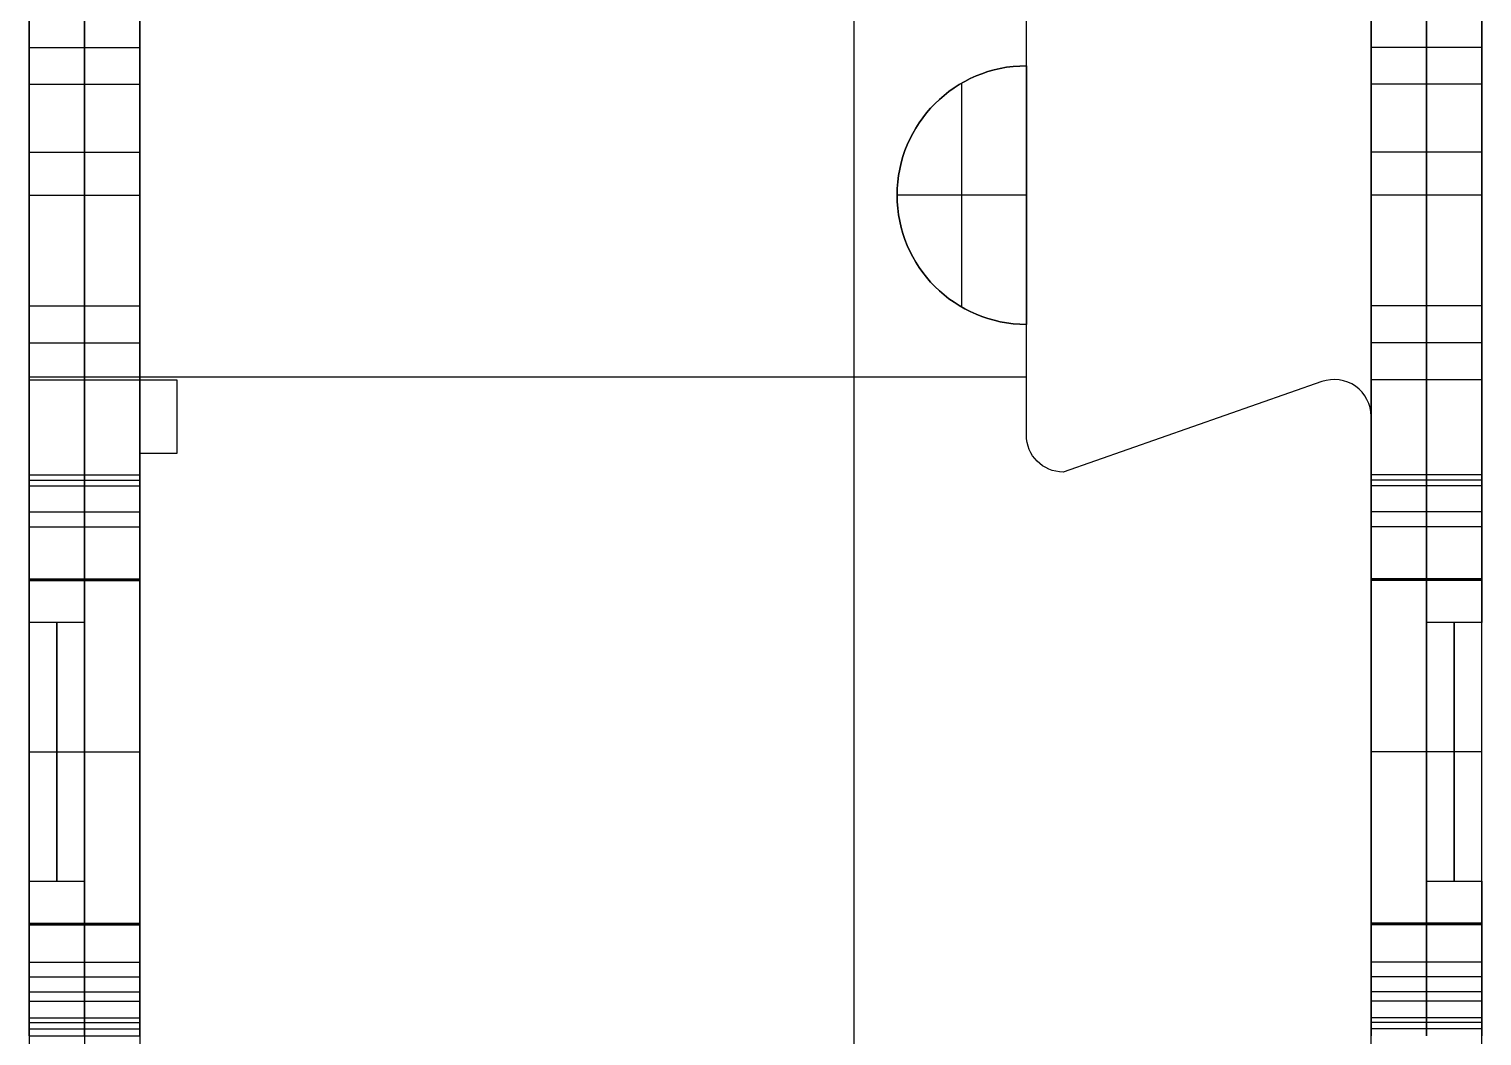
# Model space of a CAD drawing. Extents: x 6886 to 7154, y -44440 to -39703.
# Drawn here: x 6886.5 to 7122.5, y -44112.6 to -43949 of the extents above; entities that cross this region are included whole.
import ezdxf

# ---------------------------------------------------------------- set-up
doc = ezdxf.new("R2010")
doc.units = 0
doc.layers.add('ENDS', color=40, linetype='CONTINUOUS')

# ---------------------------------------------------------------- blocks, each defined once
blk = doc.blocks.new('SKYLARK200_END-S-1')
at = {"layer": 'ENDS'}
for p, q in [((-134, 867.99, 264), (-134, 18.01, 264)), ((-134, 867.99, 282), (-134, 18.01, 282)), ((-50, 286, 141), (-50, 868, 141)), ((-32, 286, 141), (-32, 868, 141)), ((-250, 812, 141), (-250, 24, 141)), ((-268, 791.02, 141), (-268, 24, 141)), ((-268, 400.95), (-268, 540.15)), ((-259, 400.95), (-259, 540.15)), ((-250, 400.95), (-250, 540.15)), ((-50, 400.95, 0), (-50, 540.15, 0)), ((-41, 400.95, 0), (-41, 540.15, 0)), ((-32, 400.95, 0), (-32, 540.15, 0)), ((-106, 424.55, 264), (-106, 502.55, 264)), ((-106, 484.55, 282), (-106, 502.55, 282)), ((-106, 484.55, 273), (-106, 502.55, 273)), ((-268, 493.56, 282), (-268, 433.56, 282)), ((-268, 493.56, 264), (-268, 433.56, 264)), ((-268, 493.56, 273), (-268, 433.56, 273)), ((-268, 493.55, 258), (-268, 481.55, 258)), ((-259, 493.55, 258), (-259, 481.55, 258)), ((-250, 493.55, 258), (-250, 481.55, 258)), ((-50, 493.55, 258), (-50, 481.55, 258)), ((-41, 493.55, 258), (-41, 481.55, 258)), ((-32, 493.55, 258), (-32, 481.55, 258)), ((-268, 487.55, 258), (-250, 487.55, 258)), ((-32, 487.55, 258), (-50, 487.55, 258)), ((-106, 484.55, 273), (-106, 484.55, 282)), ((-106, 484.55, 273), (-106, 442.55, 273)), ((-268, 481.55, 258), (-250, 481.55, 258)), ((-268, 481.55, 258), (-268, 481.55, 264)), ((-268, 481.55, 264), (-250, 481.55, 264)), ((-268, 481.55, 264), (-268, 445.55, 264)), ((-268, 481.55, 261), (-250, 481.55, 261)), ((-259, 481.55, 258), (-259, 481.55, 264)), ((-259, 481.55, 264), (-259, 445.55, 264)), ((-250, 481.55, 258), (-250, 481.55, 264)), ((-250, 481.55, 264), (-250, 445.55, 264)), ((-116.5, 445.36, 273), (-116.5, 481.73, 273)), ((-32, 481.55, 258), (-50, 481.55, 258)), ((-32, 481.55, 264), (-50, 481.55, 264)), ((-50, 481.55, 258), (-50, 481.55, 264)), ((-50, 481.55, 264), (-50, 445.55, 264)), ((-32, 481.55, 261), (-50, 481.55, 261)), ((-41, 481.55, 258), (-41, 481.55, 264)), ((-41, 481.55, 264), (-41, 445.55, 264)), ((-32, 481.55, 258), (-32, 481.55, 264)), ((-32, 481.55, 264), (-32, 445.55, 264)), ((-268, 470.55), (-250, 470.55)), ((-32, 470.55, 0), (-50, 470.55, 0)), ((-268, 463.56, 282), (-268, 463.56, 264)), ((-268, 463.55, 264), (-250, 463.55, 264)), ((-127, 463.55, 282), (-127, 463.55, 273)), ((-106, 463.55, 273), (-127, 463.55, 273)), ((-106, 463.55, 273), (-106, 463.55, 264)), ((-32, 463.55, 264), (-50, 463.55, 264)), ((-268, 445.55, 264), (-250, 445.55, 264)), ((-268, 445.55, 264), (-268, 445.55, 258)), ((-268, 445.55, 258), (-250, 445.55, 258)), ((-268, 445.55, 258), (-268, 433.55, 258)), ((-268, 445.55, 261), (-250, 445.55, 261)), ((-259, 445.55, 264), (-259, 445.55, 258)), ((-259, 445.55, 258), (-259, 433.55, 258)), ((-250, 445.55, 264), (-250, 445.55, 258)), ((-250, 445.55, 258), (-250, 433.55, 258)), ((-32, 445.55, 264), (-50, 445.55, 264)), ((-32, 445.55, 258), (-50, 445.55, 258)), ((-50, 445.55, 264), (-50, 445.55, 258)), ((-50, 445.55, 258), (-50, 433.55, 258)), ((-32, 445.55, 261), (-50, 445.55, 261)), ((-41, 445.55, 264), (-41, 445.55, 258)), ((-41, 445.55, 258), (-41, 433.55, 258)), ((-32, 445.55, 264), (-32, 445.55, 258)), ((-32, 445.55, 258), (-32, 433.55, 258)), ((-106, 424.55, 282), (-106, 442.55, 282)), ((-106, 442.55, 282), (-106, 442.55, 273)), ((-106, 424.55, 273), (-106, 442.55, 273)), ((-268, 439.55, 258), (-250, 439.55, 258)), ((-32, 439.55, 258), (-50, 439.55, 258)), ((-106, 433.99, 264), (-268, 433.99, 264)), ((-106, 433.99, 282), (-268, 433.99, 282)), ((-268, 433.56, 282), (-268, 433.56, 264)), ((-268, 433.56, 282), (-244, 433.56, 282)), ((-268, 433.56, 264), (-244, 433.56, 264)), ((-268, 433.56, 273), (-244, 433.56, 273)), ((-268, 433.55, 258), (-250, 433.55, 258)), ((-268, 433.55, 258), (-268, 433.55, 282)), ((-268, 433.55, 282), (-250, 433.55, 282)), ((-268, 433.55, 282), (-268, 400.95, 282)), ((-268, 433.55, 270), (-250, 433.55, 270)), ((-259, 433.55, 258), (-259, 433.55, 282)), ((-259, 433.55, 282), (-259, 400.95, 282)), ((-256, 433.56, 282), (-256, 433.56, 264)), ((-250, 433.55, 258), (-250, 433.55, 282)), ((-250, 433.55, 282), (-250, 400.95, 282)), ((-244, 433.56, 282), (-244, 433.56, 264)), ((-244, 433.56, 282), (-244, 421.56, 282)), ((-244, 433.56, 264), (-244, 421.56, 264)), ((-244, 433.56, 273), (-244, 421.56, 273)), ((-57.98, 433.25, 282), (-100, 418.55, 282)), ((-57.98, 433.25, 264), (-100, 418.55, 264)), ((-57.98, 433.25, 273), (-100, 418.55, 273)), ((-57.98, 433.25, 282), (-57.98, 433.25, 264)), ((-52.53, 432.48, 282), (-52.53, 432.48, 264)), ((-32, 433.55, 258), (-50, 433.55, 258)), ((-32, 433.55, 282), (-50, 433.55, 282)), ((-50, 433.55, 258), (-50, 433.55, 282)), ((-50, 433.55, 282), (-50, 400.95, 282)), ((-32, 433.55, 270), (-50, 433.55, 270)), ((-41, 433.55, 258), (-41, 433.55, 282)), ((-41, 433.55, 282), (-41, 400.95, 282)), ((-32, 433.55, 258), (-32, 433.55, 282)), ((-32, 433.55, 282), (-32, 400.95, 282)), ((-244, 427.56, 282), (-244, 427.56, 264)), ((-50, 427.59, 282), (-50, 427.59, 264)), ((-50, 286, 282), (-50, 427.59, 282)), ((-50, 286, 264), (-50, 427.59, 264)), ((-50, 286, 273), (-50, 427.59, 273)), ((-78.99, 425.9, 282), (-78.99, 425.9, 264)), ((-106, 424.55, 282), (-106, 424.55, 264)), ((-244, 421.56, 282), (-250, 421.56, 282)), ((-250, 421.56, 282), (-250, 421.56, 264)), ((-244, 421.56, 264), (-250, 421.56, 264)), ((-250, 421.56, 282), (-250, 272.26, 282)), ((-250, 421.56, 264), (-250, 272.26, 264)), ((-244, 421.56, 273), (-250, 421.56, 273)), ((-250, 421.56, 273), (-250, 272.26, 273)), ((-250, 420.6), (-250, 420.6, 282)), ((-247, 421.56, 282), (-247, 421.56, 264)), ((-244, 421.56, 282), (-244, 421.56, 264)), ((-104.24, 420.31, 282), (-104.24, 420.31, 264)), ((-268, 418.1, 50), (-250, 418.1, 50)), ((-268, 418.1, 50), (-268, 401.2, 1.72)), ((-268, 401.2, 280.28), (-268, 418.1, 232)), ((-268, 418.1, 232), (-250, 418.1, 232)), ((-259, 418.1, 50), (-259, 401.2, 1.72)), ((-259, 401.2, 280.28), (-259, 418.1, 232)), ((-250, 418.1, 50), (-250, 401.2, 1.72)), ((-250, 401.2, 280.28), (-250, 418.1, 232)), ((-100, 418.55, 282), (-100, 418.55, 264)), ((-32, 418.1, 232), (-50, 418.1, 232)), ((-50, 401.2, 280.28), (-50, 418.1, 232)), ((-32, 418.1, 50), (-50, 418.1, 50)), ((-50, 418.1, 50), (-50, 401.2, 1.72)), ((-41, 401.2, 280.28), (-41, 418.1, 232)), ((-41, 418.1, 50), (-41, 401.2, 1.72)), ((-32, 401.2, 280.28), (-32, 418.1, 232)), ((-32, 418.1, 50), (-32, 401.2, 1.72)), ((-268, 417.25, 282), (-250, 417.25, 282)), ((-268, 416.34, 54.24), (-250, 416.34, 54.24)), ((-268, 416.34, 227.76), (-250, 416.34, 227.76)), ((-32, 417.25, 282), (-50, 417.25, 282)), ((-32, 416.34, 227.76), (-50, 416.34, 227.76)), ((-32, 416.34, 54.24), (-50, 416.34, 54.24)), ((-268, 412.1, 56), (-250, 412.1, 56)), ((-268, 412.1, 226), (-250, 412.1, 226)), ((-268, 412.1, 226), (-268, 394.1, 226)), ((-268, 394.1, 56), (-268, 412.1, 56)), ((-259, 334.1, 56), (-259, 412.1, 56)), ((-259, 412.1, 226), (-259, 334.1, 226)), ((-250, 334.1, 56), (-250, 412.1, 56)), ((-250, 412.1, 226), (-250, 334.1, 226)), ((-32, 412.1, 226), (-50, 412.1, 226)), ((-50, 412.1, 226), (-50, 334.1, 226)), ((-32, 412.1, 56), (-50, 412.1, 56)), ((-50, 334.1, 56), (-50, 412.1, 56)), ((-41, 412.1, 226), (-41, 394.1, 226)), ((-41, 394.1, 56), (-41, 412.1, 56)), ((-32, 412.1, 226), (-32, 394.1, 226)), ((-32, 394.1, 56), (-32, 412.1, 56)), ((-268, 409.65, 25.86), (-250, 409.65, 25.86)), ((-268, 409.65, 256.14), (-250, 409.65, 256.14)), ((-32, 409.65, 256.14), (-50, 409.65, 256.14)), ((-32, 409.65, 25.86), (-50, 409.65, 25.86)), ((-268, 405.6), (-268, 405.6, 14.29)), ((-268, 405.6, 56), (-268, 405.6, 226)), ((-268, 405.6, 267.71), (-268, 405.6, 282)), ((-268, 401.2, 1.72), (-250, 401.2, 1.72)), ((-268, 401.2, 280.28), (-250, 401.2, 280.28)), ((-32, 401.2, 280.28), (-50, 401.2, 280.28)), ((-32, 401.2, 1.72), (-50, 401.2, 1.72)), ((-268, 401.01, 0.87), (-250, 401.01, 0.87)), ((-268, 401.01, 281.13), (-250, 401.01, 281.13)), ((-268, 400.95), (-250, 400.95)), ((-268, 400.95, 282), (-250, 400.95, 282)), ((-32, 401.01, 281.13), (-50, 401.01, 281.13)), ((-32, 401.01, 0.87), (-50, 401.01, 0.87)), ((-32, 400.95, 0), (-50, 400.95, 0)), ((-32, 400.95, 282), (-50, 400.95, 282)), ((-259, 394.1, 226), (-268, 394.1, 226)), ((-259, 394.1, 56), (-268, 394.1, 56)), ((-259, 352.1, 226), (-259, 394.1, 226)), ((-259, 394.1, 56), (-259, 352.1, 56)), ((-32, 394.1, 226), (-41, 394.1, 226)), ((-41, 352.1, 226), (-41, 394.1, 226)), ((-32, 394.1, 56), (-41, 394.1, 56)), ((-41, 394.1, 56), (-41, 352.1, 56)), ((-259, 354.91, 215.5), (-259, 391.29, 215.5)), ((-259, 354.91, 66.5), (-259, 391.29, 66.5)), ((-41, 391.29, 215.5), (-41, 354.91, 215.5)), ((-41, 391.29, 66.5), (-41, 354.91, 66.5)), ((-268, 373.1, 205), (-259, 373.1, 205)), ((-268, 373.1, 77), (-259, 373.1, 77)), ((-259, 373.1, 56), (-250, 373.1, 56)), ((-259, 373.1, 226), (-259, 373.1, 205)), ((-259, 373.1, 226), (-250, 373.1, 226)), ((-259, 373.1, 56), (-259, 373.1, 77)), ((-41, 373.1, 226), (-50, 373.1, 226)), ((-41, 373.1, 56), (-50, 373.1, 56)), ((-32, 373.1, 205), (-41, 373.1, 205)), ((-41, 373.1, 226), (-41, 373.1, 205)), ((-32, 373.1, 77), (-41, 373.1, 77)), ((-41, 373.1, 56), (-41, 373.1, 77)), ((-50, 356.79, 282), (-50, 356.79, 264)), ((-268, 334.1, 56), (-268, 352.1, 56)), ((-268, 352.1, 226), (-259, 352.1, 226)), ((-268, 352.1, 226), (-268, 334.1, 226)), ((-268, 352.1, 56), (-259, 352.1, 56)), ((-41, 352.1, 226), (-32, 352.1, 226)), ((-41, 352.1, 56), (-32, 352.1, 56)), ((-41, 352.1, 226), (-41, 334.1, 226)), ((-41, 334.1, 56), (-41, 352.1, 56)), ((-32, 334.1, 56), (-32, 352.1, 56)), ((-32, 352.1, 226), (-32, 334.1, 226)), ((-268, 332.6), (-268, 345.25)), ((-268, 345.25), (-250, 345.25)), ((-268, 345.25, 282), (-250, 345.25, 282)), ((-268, 345.25, 282), (-268, 332.6, 282)), ((-268, 345.19, 0.87), (-250, 345.19, 0.87)), ((-268, 345.19, 281.13), (-250, 345.19, 281.13)), ((-268, 345, 1.72), (-250, 345, 1.72)), ((-268, 345, 1.72), (-268, 328.1, 50)), ((-268, 328.1, 232), (-268, 345, 280.28)), ((-268, 345, 280.28), (-250, 345, 280.28)), ((-259, 332.6), (-259, 345.25)), ((-259, 345.25, 282), (-259, 332.6, 282)), ((-259, 345, 1.72), (-259, 328.1, 50)), ((-259, 328.1, 232), (-259, 345, 280.28)), ((-250, 332.6), (-250, 345.25)), ((-250, 345.25, 282), (-250, 332.6, 282)), ((-250, 345, 1.72), (-250, 328.1, 50)), ((-250, 328.1, 232), (-250, 345, 280.28)), ((-32, 345.25, 282), (-50, 345.25, 282)), ((-50, 345.25, 282), (-50, 332.6, 282)), ((-32, 345.25, 0), (-50, 345.25, 0)), ((-50, 332.6, 0), (-50, 345.25, 0)), ((-32, 345.19, 281.13), (-50, 345.19, 281.13)), ((-32, 345.19, 0.87), (-50, 345.19, 0.87)), ((-32, 345, 280.28), (-50, 345, 280.28)), ((-50, 328.1, 232), (-50, 345, 280.28)), ((-32, 345, 1.72), (-50, 345, 1.72)), ((-50, 345, 1.72), (-50, 328.1, 50)), ((-41, 345.25, 282), (-41, 332.6, 282)), ((-41, 332.6, 0), (-41, 345.25, 0)), ((-41, 328.1, 232), (-41, 345, 280.28)), ((-41, 345, 1.72), (-41, 328.1, 50)), ((-32, 345.25, 282), (-32, 332.6, 282)), ((-32, 332.6, 0), (-32, 345.25, 0)), ((-32, 328.1, 232), (-32, 345, 280.28)), ((-32, 345, 1.72), (-32, 328.1, 50)), ((-268, 338.92), (-250, 338.92)), ((-268, 338.92, 282), (-250, 338.92, 282)), ((-32, 338.92, 282), (-50, 338.92, 282)), ((-32, 338.92, 0), (-50, 338.92, 0)), ((-268, 336.55, 25.86), (-250, 336.55, 25.86)), ((-268, 336.55, 256.14), (-250, 336.55, 256.14)), ((-32, 336.55, 256.14), (-50, 336.55, 256.14)), ((-32, 336.55, 25.86), (-50, 336.55, 25.86)), ((-268, 334.1, 56), (-250, 334.1, 56)), ((-268, 334.1, 226), (-250, 334.1, 226)), ((-32, 334.1, 226), (-50, 334.1, 226)), ((-32, 334.1, 56), (-50, 334.1, 56)), ((-268, 332.6), (-250, 332.6)), ((-268, 332.6, 282), (-250, 332.6, 282)), ((-32, 332.6, 282), (-50, 332.6, 282)), ((-32, 332.6, 0), (-50, 332.6, 0)), ((-268, 329.86, 54.24), (-250, 329.86, 54.24)), ((-268, 329.86, 227.76), (-250, 329.86, 227.76)), ((-268, 329.13, -1.1), (-250, 329.13, -1.1)), ((-268, 329.13, 283.1), (-250, 329.13, 283.1)), ((-268, 328.1, 50), (-250, 328.1, 50)), ((-268, 328.1, 232), (-250, 328.1, 232)), ((-32, 329.86, 227.76), (-50, 329.86, 227.76)), ((-32, 329.86, 54.24), (-50, 329.86, 54.24)), ((-32, 329.13, 283.1), (-50, 329.13, 283.1)), ((-32, 329.13, -1.1), (-50, 329.13, -1.1)), ((-32, 328.1, 232), (-50, 328.1, 232)), ((-32, 328.1, 50), (-50, 328.1, 50)), ((-268, 326.94, 286), (-250, 326.94, 286))]:
    blk.add_line(p, q, dxfattribs=at)
at = {"layer": 'ENDS', "extrusion": (0, 0, -1)}
for centre, radius, end in [((106, 463.55, -273), 21, 90), ((100, 424.55, -282), 6, 360), ((100, 424.55, -264), 6, 360), ((100, 424.55, -273), 6, 360)]:
    blk.add_arc(centre, radius, 270, end, dxfattribs=at)
at = {"layer": 'ENDS'}
for centre, radius, start, end in [((-106, 463.55, 282), 21, 90, 270), ((-106, 463.55, 277.5), 21, 90, 270), ((-56, 427.59, 282), 6, 360, 109.29), ((-56, 427.59, 264), 6, 360, 109.29), ((-56, 427.59, 273), 6, 360, 109.29)]:
    blk.add_arc(centre, radius, start, end, dxfattribs=at)
at = {"layer": 'ENDS', "extrusion": (-1, 0, 0)}
for centre, radius, start, end in [((-412.1, 50, 268), 6, 90, 180), ((-412.1, 232, 268), 6, 180, 270), ((-412.1, 50, 259), 6, 90, 180), ((-412.1, 232, 259), 6, 180, 270), ((-412.1, 50, 250), 6, 90, 180), ((-412.1, 232, 250), 6, 180, 270), ((-412.1, 232, 50), 6, 180, 270), ((-412.1, 50, 50), 6, 90, 180), ((-412.1, 232, 41), 6, 180, 270), ((-412.1, 50, 41), 6, 90, 180), ((-412.1, 232, 32), 6, 180, 270), ((-412.1, 50, 32), 6, 90, 180), ((-373.1, 56, 268), 21, 360, 180), ((-373.1, 226, 259), 21, 180, 0), ((-373.1, 56, 259), 21, 0, 180), ((-373.1, 226, 41), 21, 180, 0), ((-373.1, 56, 41), 21, 0, 180), ((-373.1, 56, 32), 21, 360, 180), ((-334.1, 50, 268), 6, 360, 90), ((-334.1, 232, 268), 6, 270, 360), ((-334.1, 50, 259), 6, 360, 90), ((-334.1, 232, 259), 6, 270, 360), ((-334.1, 50, 250), 6, 360, 90), ((-334.1, 232, 250), 6, 270, 360), ((-334.1, 232, 50), 6, 270, 0), ((-334.1, 50, 50), 6, 360, 90), ((-334.1, 232, 41), 6, 270, 0), ((-334.1, 50, 41), 6, 360, 90), ((-334.1, 232, 32), 6, 270, 0), ((-334.1, 50, 32), 6, 360, 90), ((-332.6, -6, 268), 6, 19.4712, 90), ((-332.6, 288, 268), 6, 270, 340.5288), ((-332.6, -6, 259), 6, 19.4712, 90), ((-332.6, 288, 259), 6, 270, 340.5288), ((-332.6, -6, 250), 6, 19.4712, 90), ((-332.6, 288, 250), 6, 270, 340.5288), ((-332.6, 288, 50), 6, 270, 340.5288), ((-332.6, -6, 50), 6, 19.4712, 90), ((-332.6, 288, 41), 6, 270, 340.5288), ((-332.6, -6, 41), 6, 19.4712, 90), ((-332.6, 288, 32), 6, 270, 340.5288), ((-332.6, -6, 32), 6, 19.4712, 90)]:
    blk.add_arc(centre, radius, start, end, dxfattribs=at)
at = {"layer": 'ENDS', "extrusion": (1, 0, 0)}
for centre, radius, start, end in [((406.95, 0, -268), 6, 163.3771, 180), ((406.95, 282, -268), 6, 180, 196.6229), ((406.95, 0, -259), 6, 163.3771, 180), ((406.95, 282, -259), 6, 180, 196.6229), ((406.95, 0, -250), 6, 163.3771, 180), ((406.95, 282, -250), 6, 180, 196.6229), ((406.95, 282, -50), 6, 180, 196.6229), ((406.95, 0, -50), 6, 163.3771, 180), ((406.95, 282, -41), 6, 180, 196.6229), ((406.95, 0, -41), 6, 163.3771, 180), ((406.95, 282, -32), 6, 180, 196.6229), ((406.95, 0, -32), 6, 163.3771, 180), ((373.1, 226, -268), 21, 180, 0), ((373.1, 226, -263.5), 21, 180, 0), ((373.1, 56, -263.5), 21, 0, 180), ((373.1, 226, -36.5), 21, 180, 0), ((373.1, 56, -36.5), 21, 0, 180), ((373.1, 226, -32), 21, 180, 0), ((339.25, 0, -268), 6, 360, 16.6229), ((339.25, 282, -268), 6, 343.3771, 0), ((339.25, 0, -259), 6, 360, 16.6229), ((339.25, 282, -259), 6, 343.3771, 0), ((339.25, 0, -250), 6, 360, 16.6229), ((339.25, 282, -250), 6, 343.3771, 0), ((339.25, 282, -50), 6, 343.3771, 0), ((339.25, 0, -50), 6, 0, 16.6229), ((339.25, 282, -41), 6, 343.3771, 0), ((339.25, 0, -41), 6, 0, 16.6229), ((339.25, 282, -32), 6, 343.3771, 0), ((339.25, 0, -32), 6, 0, 16.6229), ((315.63, 282, -259), 12, 19.4712, 160.5288)]:
    blk.add_arc(centre, radius, start, end, dxfattribs=at)

msp = doc.modelspace()

# ---------------------------------------------------------------- block references
at = {"layer": 'ENDS'}
msp.add_blockref('SKYLARK200_END-S-1', (7154.49, -44439.53, 18), dxfattribs=at)

doc.saveas('drawing.dxf')
